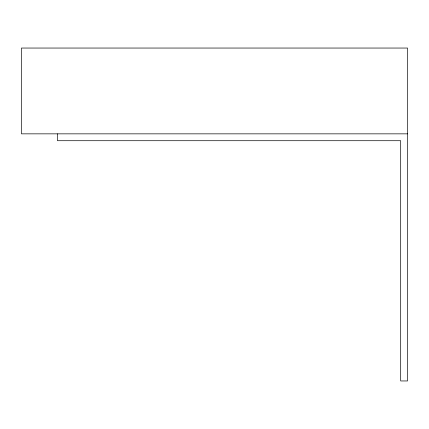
<?xml version="1.0" encoding="UTF-8"?>
<svg xmlns="http://www.w3.org/2000/svg" width="429" height="429" viewBox="0 0 429 429"><rect width="100%" height="100%" fill="white"/><g stroke="black" fill="none" stroke-linecap="round" stroke-linejoin="round"><path stroke-width="0.64" d="M407.55 133.848L21.45 133.848L21.45 48.048L407.55 48.048L407.55 380.952L400.686 380.952L400.686 140.712L57.486 140.712L57.486 133.848"/></g></svg>
